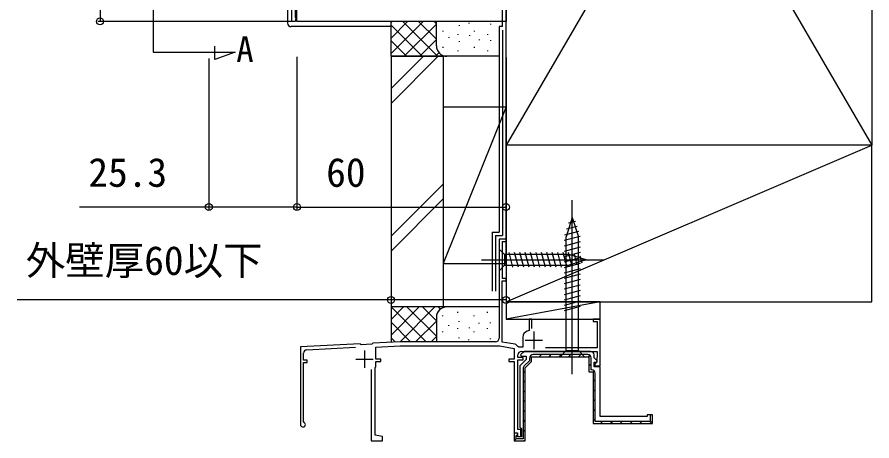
# Model space of a CAD drawing. Units: millimetres, scale not verified. Extents: x -875 to 875, y -1302 to 1296.
# Drawn here: x 125.6 to 493.6, y -228.8 to -46.2 of the extents above; entities that cross this region are included whole.
import ezdxf
from ezdxf.enums import TextEntityAlignment as Align

# ---------------------------------------------------------------- set-up
doc = ezdxf.new("R2010")
doc.units = ezdxf.units.MM
doc.header["$LTSCALE"] = 8
for name, color, linetype in [('0-2_USER1', 3, 'Continuous'), ('0-3_YKK_11', 7, 'Continuous'), ('0-4_YKK_12', 2, 'Continuous'), ('0-5_YKK_13', 4, 'Continuous'), ('0-6_YKK_D', 6, 'Continuous'), ('0-8_YSS_K', 3, 'Continuous')]:
    doc.layers.add(name, color=color, linetype=linetype)
doc.styles.add('ＭＳ ゴシック', font='')
doc.styles.get('ＭＳ ゴシック').set_extended_font_data('MS Gothic')

msp = doc.modelspace()

# ---------------------------------------------------------------- linework, layer by layer
at = {"layer": '0-3_YKK_11'}
for p, q in [((348.129, -181.698), (348.129, -189.198)), ((344.379, -185.448), (351.879, -185.448)), ((250.4, -189.504), (271.258, -188.411)), ((275.229, -189.798), (275.229, -197.298)), ((271.479, -193.548), (278.979, -193.548)), ((371.379, -191.598), (347.829, -191.598)), ((350.423, -192.498), (351.323, -191.598)), ((354.666, -192.498), (355.566, -191.598)), ((358.908, -192.498), (359.808, -191.598)), ((363.151, -192.498), (364.051, -191.598)), ((367.394, -192.498), (368.294, -191.598)), ((371.586, -192.548), (372.232, -191.902)), ((343.479, -199.442), (344.379, -198.542)), ((371.829, -196.548), (372.729, -195.648)), ((373.439, -199.18), (374.078, -198.541)), ((373.629, -203.233), (374.529, -202.333)), ((343.479, -203.684), (344.379, -202.784)), ((343.479, -207.927), (344.379, -207.027)), ((373.629, -207.476), (374.529, -206.576)), ((343.479, -212.17), (344.379, -211.27)), ((373.629, -211.718), (374.529, -210.818)), ((343.479, -216.412), (344.379, -215.512)), ((373.629, -215.961), (374.529, -215.061)), ((343.479, -220.655), (344.379, -219.755)), ((373.629, -220.203), (374.529, -219.303)), ((376.777, -221.298), (377.677, -220.398)), ((381.02, -221.298), (381.92, -220.398)), ((385.263, -221.298), (386.163, -220.398)), ((389.505, -221.298), (390.405, -220.398)), ((393.748, -221.298), (394.648, -220.398)), ((397.991, -221.298), (399.129, -220.159)), ((343.479, -224.898), (344.379, -223.998)), ((339.799, -228.578), (340.479, -227.898)), ((343.857, -228.762), (344.343, -228.276))]:
    msp.add_line(p, q, dxfattribs=at)
for points in [[(246.755, 40.45), (243.129, 40.45), (240.129, 37.45), (216.129, 37.45), (216.129, 38.483), (214.777, 39.264), (213.729, 37.45), (210.129, 37.45), (210.129, 46.45), (297.129, 51.009), (297.129, 44.95), (332.379, 44.95), (332.379, 49.9), (328.629, 49.9), (328.629, 51.7), (330.879, 53.95), (336.129, 53.95), (336.129, -48.05), (246.129, -48.05), (246.129, -41.538), (246.309, -41.263), (246.309, -40.438), (246.129, -40.163), (246.129, -36.8)], [(245.379, -41.538), (245.379, -46.188), (245.66, -46.605), (245.379, -48.05), (243.879, -48.05), (243.879, 14.95)], [(339.989, -187.169), (334.479, -186.198), (334.479, -159.798), (336.129, -159.798), (336.129, -158.748), (334.629, -158.748), (334.629, -142.848), (336.129, -142.848), (336.129, -141.798), (333.129, -141.798), (333.129, -184.548)], [(342.729, -190.248), (375.429, -190.248), (375.429, -192.551), (375.354, -192.749), (375.279, -192.948), (375.279, -194.898), (374.829, -195.348), (374.379, -195.798), (374.379, -196.398), (376.629, -196.398), (376.629, -176.298), (373.629, -176.298), (373.629, -177.348), (375.429, -177.348), (375.429, -188.748), (353.133, -188.748)], [(347.229, -180.368), (347.229, -176.298), (346.029, -176.298), (346.029, -181.165), (345.204, -181.465)], [(331.629, -186.048), (290.561, -186.048), (278.829, -186.662), (278.353, -187.138), (273.707, -187.382), (273.279, -186.953), (247.629, -188.298), (247.629, -221.748)], [(343.329, -184.143), (343.329, -188.448), (341.568, -188.448), (341.143, -188.147)], [(249.204, -220.838), (248.979, -220.449), (248.979, -195.048), (250.479, -195.048), (250.479, -193.998), (248.979, -193.998), (248.979, -191.002)], [(278.079, -198.048), (278.079, -228.798), (282.879, -228.798), (282.879, -226.848), (279.729, -226.292), (279.729, -197.148), (280.029, -196.848), (280.029, -194.598), (282.279, -194.598), (282.279, -193.548), (280.029, -193.548), (280.029, -188.402), (290.609, -187.848), (333.471, -187.848), (339.579, -188.925), (339.579, -193.548), (337.329, -193.548), (337.329, -194.598), (339.579, -194.598), (339.579, -225.348), (341.079, -225.348), (341.079, -226.848), (342.429, -226.848), (342.429, -223.848), (341.229, -223.848), (341.229, -193.848), (343.479, -193.848), (343.479, -192.798), (341.229, -192.798), (341.229, -191.748)], [(372.579, -190.248), (343.892, -190.248), (342.374, -191.766), (342.615, -192.348), (344.829, -192.348), (344.829, -193.698), (342.129, -196.398), (342.129, -222.849), (342.429, -223.273), (342.729, -223.698), (342.729, -226.998), (341.079, -226.998), (341.079, -225.498), (339.579, -225.498), (339.579, -228.798), (344.379, -228.798), (344.379, -197.33), (347.079, -194.63), (347.079, -192.498), (371.829, -192.498), (371.829, -199.098), (373.629, -199.098), (373.629, -221.298), (399.129, -221.298), (399.129, -217.548), (398.229, -217.548), (398.229, -220.398), (374.529, -220.398), (374.529, -199.548)], [(346.179, -193.248), (346.179, -194.257), (343.962, -196.474)], [(344.379, -228.798), (344.379, -197.33), (347.079, -194.63), (347.079, -192.498), (371.829, -192.498), (371.829, -199.098), (373.629, -199.098), (373.629, -221.298), (399.129, -221.298), (399.129, -217.548), (396.879, -217.548), (396.879, -218.298), (376.629, -218.298), (376.629, -196.848), (374.079, -196.848), (374.079, -194.898), (375.092, -194.898), (375.333, -194.316), (374.079, -193.061), (374.079, -191.748)], [(373.179, -198.198), (372.729, -198.198), (372.729, -192.948)], [(343.479, -197.64), (343.479, -227.898), (340.479, -227.898), (340.479, -226.398), (341.079, -226.398), (341.079, -225.498), (339.579, -225.498), (339.579, -228.798), (344.379, -228.798)]]:
    msp.add_lwpolyline(points, dxfattribs=at)
for centre, radius, start, end in [((346.179, -184.143), 2.85, 110.00001, 179.99998), ((331.629, -184.548), 1.5, 270.00001, 359.99999), ((339.729, -188.646), 1.5, 19.43559, 79.99998), ((250.479, -191.002), 1.5, 93.00003, 180), ((342.729, -191.748), 1.5, 90.00001, 179.99999), ((372.579, -191.748), 1.5, 0.00001, 89.99999), ((347.829, -193.248), 1.65, 90.00001, 179.99999), ((371.379, -192.948), 1.35, 0.00001, 89.99999), ((345.129, -197.64), 1.65, 134.99996, 179.99995), ((373.179, -199.548), 1.35, 0.00001, 89.99999), ((248.679, -221.748), 1.05, 180.00001, 60)]:
    msp.add_arc(centre, radius, start, end, dxfattribs=at)
at = {"layer": '0-4_YKK_12'}
msp.add_line((184.285, -61.323), (219.526, -61.323), dxfattribs=at)
for points in [[(181.537, 102.099), (184.285, 45.173), (184.285, -61.323)], [(219.526, -61.323), (210.751, -64.517), (210.751, -58.667)]]:
    msp.add_lwpolyline(points, dxfattribs=at)
at = {"layer": '0-5_YKK_13'}
for p, q in [((336.129, -50.3), (336.129, 161.95)), ((242.079, 11.652), (242.079, -48.8)), ((286.629, -50.3), (243.579, -50.3)), ((364.631, -199.998), (364.631, -124.998)), ((364.631, -132.498), (362.006, -140.823)), ((366.038, -134.217), (362.964, -135.041)), ((364.631, -132.498), (367.256, -140.823)), ((367.392, -138.513), (361.359, -140.129)), ((366.715, -136.365), (362.161, -137.585)), ((368.069, -140.661), (361.181, -142.507)), ((368.081, -142.987), (361.181, -144.836)), ((362.006, -189.873), (362.006, -140.823)), ((367.256, -189.873), (367.256, -140.823)), ((333.129, -146.148), (333.129, -155.448)), ((333.129, -146.148), (335.454, -148.473)), ((368.081, -145.316), (361.181, -147.165)), ((325.629, -150.798), (378.129, -150.798)), ((363.255, -148.473), (335.454, -148.473)), ((335.454, -148.473), (335.454, -153.123)), ((339.093, -153.948), (337.405, -147.648)), ((341.423, -153.948), (339.735, -147.648)), ((343.752, -153.948), (342.064, -147.648)), ((346.082, -153.948), (344.394, -147.648)), ((348.411, -153.948), (346.723, -147.648)), ((350.74, -153.948), (349.052, -147.648)), ((353.07, -153.948), (351.382, -147.648)), ((355.399, -153.948), (353.711, -147.648)), ((357.728, -153.948), (356.04, -147.648)), ((360.058, -153.948), (358.37, -147.648)), ((362.387, -153.948), (360.699, -147.648)), ((368.081, -147.646), (361.181, -149.495)), ((368.081, -149.975), (361.181, -151.824)), ((364.613, -153.56), (363.028, -147.648)), ((370.629, -150.798), (363.255, -148.473)), ((370.629, -150.798), (363.255, -153.123)), ((366.76, -152.882), (365.54, -148.328)), ((368.908, -152.205), (368.085, -149.13)), ((333.129, -155.448), (335.454, -153.123)), ((335.454, -153.123), (363.255, -153.123)), ((368.081, -152.305), (361.181, -154.153)), ((368.081, -154.634), (361.181, -156.483)), ((368.081, -156.963), (361.181, -158.812)), ((368.081, -159.293), (361.181, -161.142)), ((368.081, -161.622), (361.181, -163.471)), ((368.081, -163.951), (361.181, -165.8)), ((368.081, -166.281), (361.181, -168.13)), ((368.081, -168.61), (361.181, -170.459)), ((368.081, -170.94), (361.181, -172.788)), ((359.381, -192.498), (362.006, -189.873)), ((362.006, -189.873), (367.256, -189.873)), ((369.881, -192.498), (367.256, -189.873)), ((359.381, -192.498), (369.881, -192.498))]:
    msp.add_line(p, q, dxfattribs=at)
msp.add_arc((243.579, -48.8), 1.5, 180, 270, dxfattribs=at)
at = {"layer": '0-6_YKK_D'}
for p, q in [((161.379, 131.95), (161.379, -48.05)), ((243.629, -48.05), (160.379, -48.05)), ((208.179, -64.05), (208.179, -129.05)), ((246.129, -63.3), (246.129, -129.05)), ((246.129, -63.3), (246.129, -129.05)), ((336.129, -63.6), (336.129, -129.05)), ((336.129, -65.1), (336.129, -169.05)), ((286.629, -96.3), (286.629, -169.05)), ((246.129, -128.05), (336.129, -128.05))]:
    msp.add_line(p, q, dxfattribs=at)
for points in [[(246.129, -128.05), (208.179, -128.05), (152.577, -128.05)], [(336.129, -168.05), (286.629, -168.05), (125.646, -168.05)]]:
    msp.add_lwpolyline(points, dxfattribs=at)
for centre in [(161.379, -48.05), (208.179, -128.05), (246.129, -128.05), (246.129, -128.05), (336.129, -128.05), (286.629, -168.05), (336.129, -168.05)]:
    msp.add_circle(centre, 1.5, dxfattribs=at)
at = {"layer": '0-8_YSS_K'}
for p, q in [((334.629, -50.298), (334.629, 244.752)), ((493.629, 168.702), (336.129, -101.298)), ((336.129, 168.702), (493.629, -101.298)), ((286.629, -63.05), (286.629, -48.05)), ((286.629, -48.465), (287.044, -48.05)), ((286.629, -55.2), (293.779, -48.05)), ((286.629, -61.936), (300.514, -48.05)), ((299.953, -63.05), (286.629, -49.727)), ((306.688, -63.05), (291.688, -48.05)), ((292.249, -63.05), (306.129, -49.171)), ((306.129, -55.756), (298.423, -48.05)), ((306.129, -49.021), (305.158, -48.05)), ((306.129, -58.55), (306.129, -48.05)), ((315.881, -49.589), (315.881, -49.889)), ((320.07, -48.685), (320.07, -48.985)), ((329.4, -49.089), (329.4, -49.389)), ((333.129, -50.298), (333.129, -138.798)), ((334.629, -50.298), (333.129, -50.298)), ((308.871, -52.093), (308.871, -52.393)), ((311.535, -54.861), (311.535, -55.161)), ((315.38, -53.595), (315.38, -53.895)), ((320.351, -53.922), (320.351, -54.222)), ((322.39, -52.093), (322.39, -52.393)), ((328.153, -53.595), (328.153, -53.895)), ((334.629, -51.798), (334.629, -140.298)), ((293.217, -63.05), (286.629, -56.462)), ((298.984, -63.05), (306.129, -55.906)), ((315.881, -56.554), (315.881, -56.854)), ((324.529, -55.837), (324.529, -56.137)), ((329.4, -56.054), (329.4, -56.353)), ((305.72, -63.05), (307.249, -61.521)), ((308.871, -59.058), (308.871, -59.358)), ((315.38, -60.56), (315.38, -60.86)), ((322.39, -59.058), (322.39, -59.358)), ((328.153, -60.56), (328.153, -60.86)), ((286.629, -63.05), (286.629, -171.048)), ((286.629, -63.05), (309.129, -63.05)), ((310.629, -63.05), (286.629, -63.05)), ((286.629, -83.345), (306.923, -63.05)), ((286.629, -76.981), (300.559, -63.05)), ((309.129, -63.05), (309.129, -171.048)), ((333.129, -63.05), (310.629, -63.05)), ((336.129, -137.298), (336.129, -69.798)), ((336.129, -84.798), (309.129, -152.298)), ((309.129, -84.798), (336.129, -84.798)), ((309.129, -84.798), (309.129, -152.298)), ((336.129, -168.798), (493.629, -101.298)), ((309.129, -118.12), (286.629, -140.62)), ((286.629, -146.984), (309.129, -124.484)), ((330.129, -138.798), (330.129, -164.298)), ((330.162, -138.798), (333.162, -138.798)), ((331.629, -140.298), (334.629, -140.298)), ((331.629, -140.298), (331.629, -164.298)), ((376.629, -168.798), (336.129, -176.298)), ((309.129, -171.048), (286.629, -171.048)), ((286.629, -171.048), (286.629, -186.254)), ((310.629, -171.048), (286.629, -171.048)), ((286.629, -176.434), (292.015, -171.048)), ((286.629, -183.169), (298.75, -171.048)), ((301.716, -186.048), (286.716, -171.048)), ((290.481, -186.052), (305.485, -171.048)), ((306.129, -183.725), (293.451, -171.048)), ((306.129, -176.99), (300.187, -171.048)), ((307.868, -171.994), (306.922, -171.048)), ((333.129, -171.048), (310.629, -171.048)), ((306.129, -175.548), (306.129, -186.048)), ((308.871, -175.04), (308.871, -174.74)), ((315.38, -173.538), (315.38, -173.238)), ((322.39, -175.04), (322.39, -174.74)), ((328.153, -173.538), (328.153, -173.238)), ((294.981, -186.048), (286.629, -177.695)), ((297.221, -186.048), (306.129, -177.139)), ((311.535, -179.237), (311.535, -178.937)), ((315.38, -180.503), (315.38, -180.203)), ((315.881, -177.544), (315.881, -177.244)), ((320.351, -180.176), (320.351, -179.876)), ((324.529, -178.261), (324.529, -177.961)), ((328.153, -180.503), (328.153, -180.203)), ((329.4, -178.045), (329.4, -177.745)), ((303.956, -186.048), (306.129, -183.875)), ((308.871, -182.005), (308.871, -181.705)), ((322.39, -182.005), (322.39, -181.705)), ((288.361, -186.163), (286.629, -184.431)), ((315.881, -184.509), (315.881, -184.209)), ((320.07, -185.413), (320.07, -185.113)), ((329.4, -185.009), (329.4, -184.709))]:
    msp.add_line(p, q, dxfattribs=at)
for points in [[(336.129, 168.702), (493.629, 168.702), (493.629, -101.298), (336.129, -101.298)], [(493.629, -168.798), (493.629, -101.298), (336.129, -101.298), (336.129, -168.798)], [(376.629, -176.298), (376.629, -168.798), (336.129, -168.798), (336.129, -176.298)]]:
    msp.add_lwpolyline(points, close=True, dxfattribs=at)
msp.add_lwpolyline([(309.129, -152.298), (336.129, -152.298), (336.129, -84.798)], dxfattribs=at)
for centre, start, end in [((310.629, -58.55), 180, 270), ((310.629, -175.548), 90, 180)]:
    msp.add_arc(centre, 4.5, start, end, dxfattribs=at)

# ---------------------------------------------------------------- texts
at = {"layer": '0-2_USER1', "style": 'ＭＳ ゴシック'}
msp.add_text('A', height=11, dxfattribs=at).set_placement((219.997, -68.823), align=Align.BOTTOM_LEFT)
at = {"layer": '0-6_YKK_D', "style": 'ＭＳ ゴシック'}
for s, p in [('25.3', (156.321, -123.05)), ('60', (258.705, -123.05)), ('外壁厚60以下', (129.39, -161.022))]:
    msp.add_text(s, height=12.46, dxfattribs=at).set_placement(p, align=Align.BOTTOM_LEFT)

doc.saveas('drawing.dxf')
